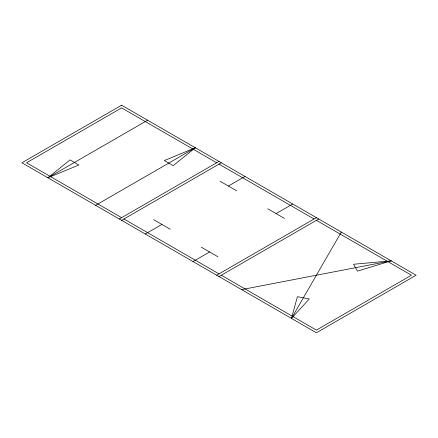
<?xml version="1.0" encoding="UTF-8"?>
<svg xmlns="http://www.w3.org/2000/svg" width="438" height="438" viewBox="0 0 438 438"><rect width="100%" height="100%" fill="white"/><g stroke="black" fill="none" stroke-linecap="round" stroke-linejoin="round"><path stroke-width="0.66" d="M291.456 318.404L297.397 296.69L309.272 298.973L291.456 318.404L341.317 232.047M47.895 177.784L70.031 159.897L78.878 165.006L47.895 177.784L147.611 120.215M195.332 147.765L173.196 165.652L164.349 160.543L195.332 147.765L95.615 205.334M119.289 219L219 161.43M121.611 220.341L221.327 162.772M145.285 234.007L161.901 224.415M228.379 186.035L244.995 176.443M193.005 261.557L209.621 251.965M276.099 213.585L292.715 203.993M216.673 275.228L316.389 217.659M219 276.57L318.711 219M391.172 260.834L357.523 271.117L353.565 264.262L391.172 260.834L241.601 289.617M216.673 162.772L121.611 107.89L26.554 162.772L121.611 217.659M219 164.119L314.062 219M316.389 220.341L411.446 275.228L316.389 330.11L221.327 275.228M220.068 181.239L236.69 190.831M267.788 208.789L284.404 218.381M153.596 219.619L170.212 229.211M201.31 247.169L217.932 256.761M123.938 219L219 273.881M121.611 105.208L21.9 162.772L316.389 332.792L416.1 275.228L121.611 105.208"/></g></svg>
